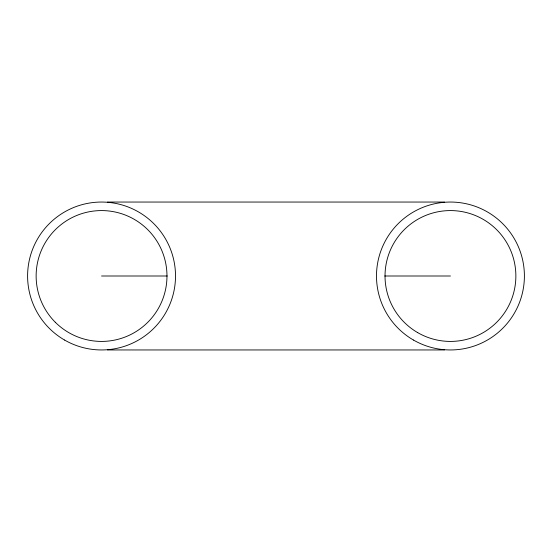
<?xml version="1.0" encoding="UTF-8"?>
<svg xmlns="http://www.w3.org/2000/svg" width="552" height="552" viewBox="0 0 552 552"><rect width="100%" height="100%" fill="white"/><g stroke="black" fill="none" stroke-linecap="round" stroke-linejoin="round"><path stroke-width="0.83" d="M107.495 202.046L444.505 202.046M101.554 276L167.27 276M384.73 276L450.446 276M107.495 349.954L444.505 349.954M413.469 340.046A73.954 73.954 0 0 0 524.4 276A73.954 73.954 0 0 0 413.469 211.954A73.954 73.954 0 0 0 413.469 340.046M417.74 332.656A65.419 65.419 0 0 0 515.865 276A65.419 65.419 0 0 0 417.74 219.344A65.419 65.419 0 0 0 417.74 332.656M64.577 340.046A73.954 73.954 0 0 0 175.508 276A73.954 73.954 0 0 0 64.577 211.954A73.954 73.954 0 0 0 64.577 340.046M55.297 322.258A65.419 65.419 0 0 0 164.744 292.933A65.419 65.419 0 0 0 84.622 212.81A65.419 65.419 0 0 0 55.297 322.258"/></g></svg>
